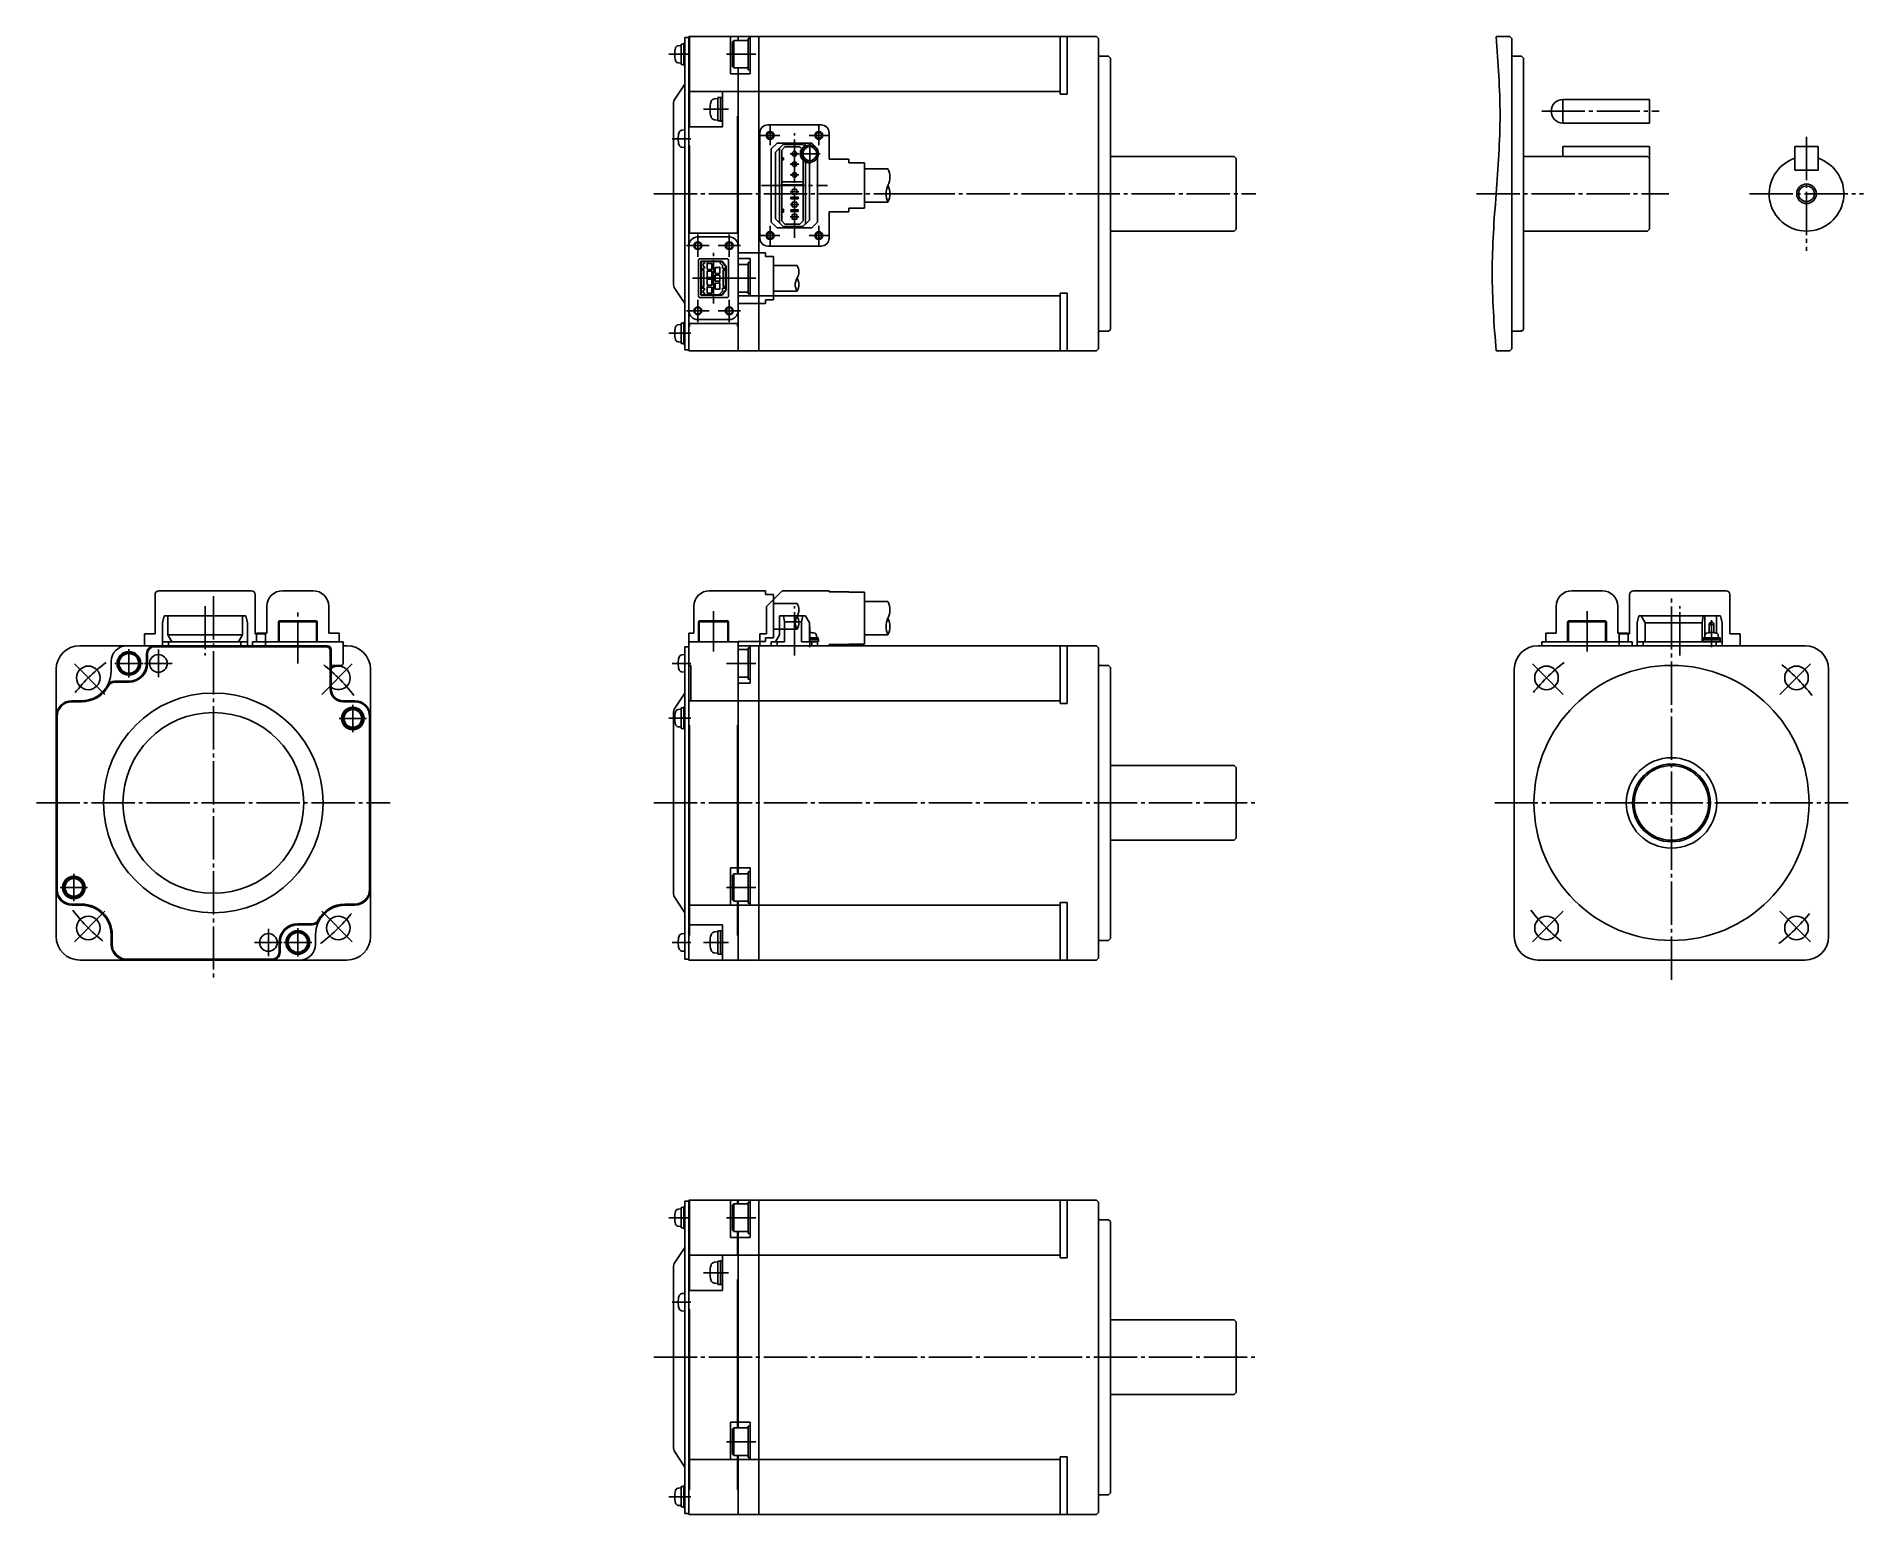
# Model space of a CAD drawing. Header units: millimetres. Extents: x -232 to 233, y -201 to 175.
import ezdxf

# ---------------------------------------------------------------- set-up
doc = ezdxf.new("R2010")
doc.units = ezdxf.units.MM
doc.linetypes.add('DASH_CENTER', pattern=[14, 11, -1, 1, -1])

msp = doc.modelspace()

# ---------------------------------------------------------------- linework, layer by layer
at = {"color": 7, "linetype": 'Continuous'}
for p, q in [((-67.9, 172.75), (-68.68, 172.68)), ((-67.9, 173.1), (-67.3, 173.1)), ((-67.9, 167.9), (-67.9, 173.1)), ((-67.3, 173.35), (-67, 173.35)), ((-67.3, 167.65), (-67.3, 173.35)), ((-67, 135), (-67, 174.75)), ((-67, 174.75), (-66, 174.75)), ((-66, 175), (-53.4, 175)), ((-66, 175), (-66, 95)), ((-65.8, 175), (-65.8, 161)), ((-55.4, 165.5), (-55.4, 175)), ((-54.55, 174), (-54.9, 173.65)), ((-54.9, 167.35), (-54.9, 173.65)), ((-54.55, 174), (-54.55, 167)), ((-54.55, 174), (-50.9, 174)), ((-48.3, 175), (-53.4, 175)), ((-53.4, 175), (-53.4, 174)), ((-50.9, 174.5), (-50.4, 174.5)), ((-50.9, 166.5), (-50.9, 174.5)), ((-50.4, 165.5), (-50.4, 175)), ((-48.3, 175), (-48.2, 174.9)), ((-48.2, 174.9), (-48.1, 175)), ((-48.2, 174.9), (-48.2, 95.1)), ((37.8, 175), (-48.1, 175)), ((28.5, 175), (28.5, 160.32)), ((30.3, 175), (30.3, 160.32)), ((38.3, 174.5), (37.8, 175)), ((38.3, 174.5), (38.3, 95.5)), ((142.97, 175), (139.47, 175)), ((143.47, 174.5), (142.97, 175)), ((143.47, 174.5), (143.47, 95.5)), ((-68.68, 168.32), (-67.9, 168.25)), ((-67.3, 167.9), (-67.9, 167.9)), ((-67, 167.65), (-67.3, 167.65)), ((38.6, 170), (40.8, 170)), ((40.8, 170), (41.3, 169.5)), ((41.3, 135), (41.3, 169.5)), ((143.77, 170), (145.97, 170)), ((145.97, 170), (146.47, 169.5)), ((146.47, 135), (146.47, 169.5)), ((-53.4, 165.5), (-55.4, 165.5)), ((-54.9, 167.35), (-54.55, 167)), ((-50.9, 167), (-54.55, 167)), ((-53.4, 167), (-53.4, 118.5)), ((-53.4, 165.5), (-50.4, 165.5)), ((-50.9, 166.5), (-50.4, 166.5)), ((-69.53, 159.09), (-67.17, 162.65)), ((-65.8, 161), (-53.4, 161)), ((-65.8, 161), (-65.8, 152)), ((-58.6, 159.25), (-59.45, 159.18)), ((-58.6, 159.45), (-57.9, 159.45)), ((-58.6, 159.45), (-58.6, 153.55)), ((-57.9, 159.5), (-57.9, 153.5)), ((-57.9, 159.5), (-57.4, 159.5)), ((-57.4, 152), (-57.4, 161)), ((-53.4, 161), (-48.2, 161)), ((28.5, 161), (-48.2, 161)), ((28.5, 160.32), (30.3, 160.32)), ((156.47, 159), (178.47, 159)), ((156.47, 159), (156.47, 153)), ((178.47, 159), (178.47, 153)), ((-69.9, 157.88), (-69.9, 135)), ((-59.45, 153.82), (-58.6, 153.75)), ((-57.9, 153.55), (-58.6, 153.55)), ((-57.4, 153.5), (-57.9, 153.5)), ((-53.6, 154.75), (-53.6, 135)), ((-53.6, 154.75), (-53.4, 154.75)), ((-67, 151.25), (-67.78, 151.18)), ((-66, 152), (-57.4, 152)), ((178.47, 153), (156.47, 153)), ((-67.78, 146.82), (-67, 146.75)), ((-66, 147.25), (-65.8, 147.25)), ((-65.8, 147.25), (-65.8, 125)), ((-43.5, 147.9), (-45, 146.4)), ((-45, 127.8), (-45, 146.4)), ((-43.9, 145.6), (-41.6, 147.9)), ((-43.9, 128.6), (-43.9, 145.6)), ((-43.5, 147.9), (-34.7, 147.9)), ((-42.9, 127.6), (-42.9, 146.6)), ((-41.55, 146.9), (-42.35, 146.1)), ((-42.35, 146.1), (-42.35, 128.1)), ((-42, 147.5), (-36.9, 147.5)), ((-41.55, 146.9), (-37.7, 146.9)), ((-37.7, 146.9), (-37.25, 146.45)), ((-36.57, 147.17), (-37.3, 147.9)), ((-36.4, 147.28), (-36.4, 147.9)), ((-33.2, 146.4), (-34.7, 147.9)), ((-33.2, 146.12), (-33.2, 146.4)), ((-33.2, 127.8), (-33.2, 144.28)), ((72.8, 144.5), (41.3, 144.5)), ((73.3, 144), (72.8, 144.5)), ((177.97, 144.5), (146.47, 144.5)), ((156.47, 147), (178.47, 147)), ((156.47, 144.5), (156.47, 147)), ((178.47, 144), (177.97, 144.5)), ((178.47, 147), (178.47, 144)), ((178.47, 126), (178.47, 147)), ((221.47, 147), (215.47, 147)), ((215.47, 147), (215.47, 141)), ((221.47, 141), (221.47, 147)), ((-42.35, 144.1), (-41.85, 144.1)), ((-41.85, 143.6), (-42.35, 143.6)), ((-41.85, 144.1), (-41.85, 143.6)), ((-36.9, 128.1), (-36.9, 143.51)), ((-36.3, 127.3), (-36.3, 143.07)), ((-35.3, 128.3), (-35.3, 142.8)), ((73.3, 126), (73.3, 144)), ((215.47, 141), (221.47, 141)), ((-69.9, 135), (-69.9, 112.12)), ((-67, 95.25), (-67, 135)), ((-53.6, 135), (-53.6, 125)), ((-42.35, 138), (-36.9, 138)), ((-36.9, 137.3), (-42.35, 137.3)), ((-38.5, 136.1), (-39.7, 136.1)), ((-39.7, 136.1), (-39.7, 134.9)), ((-39.7, 134.9), (-38.5, 134.9)), ((-38.5, 134.9), (-38.5, 136.1)), ((41.3, 100.5), (41.3, 135)), ((146.47, 100.5), (146.47, 135)), ((-42.35, 131.05), (-41.85, 131.05)), ((-41.85, 130.35), (-42.35, 130.35)), ((-41.85, 131.05), (-41.85, 130.35)), ((-38.2, 134.1), (-40, 134.1)), ((-40, 134.1), (-40, 133.7)), ((-40, 133.7), (-38.2, 133.7)), ((-40, 130.9), (-40, 130.5)), ((-38.2, 130.9), (-40, 130.9)), ((-40, 130.5), (-38.2, 130.5)), ((-39.7, 132.9), (-39.7, 131.7)), ((-38.5, 132.9), (-39.7, 132.9)), ((-39.7, 131.7), (-38.5, 131.7)), ((-38.5, 131.7), (-38.5, 132.9)), ((-38.2, 133.7), (-38.2, 134.1)), ((-38.2, 130.5), (-38.2, 130.9)), ((-43.5, 126.3), (-45, 127.8)), ((-41.6, 126.3), (-43.9, 128.6)), ((-43.5, 126.3), (-34.7, 126.3)), ((-42.35, 128.1), (-41.55, 127.3)), ((-42, 126.7), (-36.9, 126.7)), ((-41.55, 127.3), (-37.7, 127.3)), ((-38.5, 129.7), (-39.7, 129.7)), ((-39.7, 129.7), (-39.7, 128.5)), ((-39.7, 128.5), (-38.5, 128.5)), ((-38.5, 128.5), (-38.5, 129.7)), ((-37.7, 127.3), (-36.9, 128.1)), ((-37.3, 126.3), (-35.3, 128.3)), ((-33.2, 127.8), (-34.7, 126.3)), ((72.8, 125.5), (73.3, 126)), ((177.97, 125.5), (178.47, 126)), ((-66, 125), (-53.4, 125)), ((41.3, 125.5), (72.8, 125.5)), ((146.47, 125.5), (177.97, 125.5)), ((-63.53, 118.23), (-63.33, 118.43)), ((-63.53, 118.23), (-63.53, 108.78)), ((-56.08, 118.43), (-63.33, 118.43)), ((-62.95, 109.18), (-62.95, 117.83)), ((-62.95, 117.83), (-57.5, 117.83)), ((-62.85, 116), (-62.85, 117.75)), ((-62.85, 117.75), (-62, 117.75)), ((-62, 117.25), (-62.35, 117.25)), ((-62.35, 117.25), (-62.35, 116.5)), ((-62.35, 116.5), (-62, 116.5)), ((-62, 117.75), (-62, 117.25)), ((-62, 117.75), (-58, 117.75)), ((-62, 116.5), (-62, 116)), ((-61.28, 117.3), (-61.28, 115.7)), ((-61.1, 117.3), (-61.28, 117.3)), ((-61.1, 117.27), (-61.1, 117.3)), ((-60.1, 117.27), (-61.1, 117.27)), ((-60.1, 115.73), (-60.1, 117.27)), ((-58.3, 116.27), (-59.3, 116.27)), ((-59.3, 116.27), (-59.3, 114.73)), ((-58.3, 116.3), (-58.3, 116.27)), ((-58.12, 116.3), (-58.3, 116.3)), ((-58.12, 114.7), (-58.12, 116.3)), ((-58, 117.38), (-58, 117.75)), ((-57.57, 117.75), (-58, 117.75)), ((-57.4, 116.75), (-58, 117.38)), ((-56.55, 116.42), (-57.57, 117.75)), ((-56.45, 116.45), (-57.5, 117.83)), ((-57.4, 116), (-57.4, 116.75)), ((-56.55, 116), (-56.55, 116.42)), ((-56.45, 110.55), (-56.45, 116.45)), ((-56.08, 118.43), (-55.88, 118.23)), ((-55.88, 108.78), (-55.88, 118.23)), ((-53.4, 118.5), (-50.4, 118.5)), ((-53.4, 113.5), (-53.4, 118.5)), ((-53.4, 117), (-50.9, 117)), ((-50.9, 109.5), (-50.9, 117.5)), ((-50.9, 117.5), (-50.4, 117.5)), ((-50.4, 118.5), (-50.4, 109)), ((-62.75, 114.35), (-62.95, 114.35)), ((-62.95, 112.65), (-62.75, 112.65)), ((-62, 116), (-62.85, 116)), ((-62.75, 115.6), (-62.75, 111.4)), ((-62.75, 115.6), (-62.18, 115.6)), ((-62.4, 116), (-62.4, 115.6)), ((-62.18, 115.6), (-62.18, 111.4)), ((-61.28, 115.7), (-61.1, 115.7)), ((-61.1, 115.3), (-61.28, 115.3)), ((-61.28, 115.3), (-61.28, 113.7)), ((-61.28, 113.7), (-61.1, 113.7)), ((-61.1, 113.3), (-61.28, 113.3)), ((-61.28, 113.3), (-61.28, 111.7)), ((-61.28, 111.7), (-61.1, 111.7)), ((-61.1, 115.73), (-60.1, 115.73)), ((-61.1, 115.7), (-61.1, 115.73)), ((-61.1, 115.27), (-61.1, 115.3)), ((-60.1, 115.27), (-61.1, 115.27)), ((-61.1, 113.7), (-61.1, 113.73)), ((-61.1, 113.73), (-60.1, 113.73)), ((-61.1, 113.27), (-61.1, 113.3)), ((-60.1, 113.27), (-61.1, 113.27)), ((-61.1, 111.7), (-61.1, 111.73)), ((-61.1, 111.73), (-60.1, 111.73)), ((-60.1, 113.73), (-60.1, 115.27)), ((-60.1, 111.73), (-60.1, 113.27)), ((-59.3, 114.73), (-58.3, 114.73)), ((-59.3, 114.27), (-59.3, 112.73)), ((-58.3, 114.27), (-59.3, 114.27)), ((-59.3, 112.73), (-58.3, 112.73)), ((-59.3, 112.27), (-59.3, 110.73)), ((-58.3, 112.27), (-59.3, 112.27)), ((-58.3, 114.73), (-58.3, 114.7)), ((-58.3, 114.7), (-58.12, 114.7)), ((-58.12, 114.3), (-58.3, 114.3)), ((-58.3, 114.3), (-58.3, 114.27)), ((-58.3, 112.73), (-58.3, 112.7)), ((-58.3, 112.7), (-58.12, 112.7)), ((-58.12, 112.3), (-58.3, 112.3)), ((-58.3, 112.3), (-58.3, 112.27)), ((-58.12, 112.7), (-58.12, 114.3)), ((-58.12, 110.7), (-58.12, 112.3)), ((-56.55, 116), (-57.4, 116)), ((-57.23, 111.4), (-57.23, 115.6)), ((-57.23, 115.6), (-56.65, 115.6)), ((-57, 115.6), (-57, 116)), ((-56.65, 111.4), (-56.65, 115.6)), ((-56.65, 114.35), (-56.45, 114.35)), ((-56.45, 112.65), (-56.65, 112.65)), ((-53.4, 109), (-53.4, 113.5)), ((-67.17, 107.29), (-69.53, 110.91)), ((-63.53, 108.78), (-63.33, 108.58)), ((-63.33, 108.58), (-56.08, 108.58)), ((-57.5, 109.18), (-62.95, 109.18)), ((-62.85, 109.25), (-62.85, 111)), ((-62.85, 111), (-62, 111)), ((-62, 109.25), (-62.85, 109.25)), ((-62.18, 111.4), (-62.75, 111.4)), ((-62.4, 111.4), (-62.4, 111)), ((-62, 110.5), (-62.35, 110.5)), ((-62.35, 110.5), (-62.35, 109.75)), ((-62.35, 109.75), (-62, 109.75)), ((-62, 111), (-62, 110.5)), ((-62, 109.75), (-62, 109.25)), ((-62, 109.25), (-58, 109.25)), ((-61.28, 111.3), (-61.28, 109.7)), ((-61.1, 111.3), (-61.28, 111.3)), ((-61.28, 109.7), (-61.1, 109.7)), ((-61.1, 111.27), (-61.1, 111.3)), ((-60.1, 111.27), (-61.1, 111.27)), ((-61.1, 109.73), (-60.1, 109.73)), ((-61.1, 109.7), (-61.1, 109.73)), ((-60.1, 109.73), (-60.1, 111.27)), ((-59.3, 110.73), (-58.3, 110.73)), ((-58.3, 110.73), (-58.3, 110.7)), ((-58.3, 110.7), (-58.12, 110.7)), ((-58, 109.62), (-57.4, 110.25)), ((-58, 109.25), (-58, 109.62)), ((-58, 109.25), (-57.57, 109.25)), ((-57.57, 109.25), (-56.55, 110.58)), ((-57.5, 109.18), (-56.45, 110.55)), ((-57.4, 110.25), (-57.4, 111)), ((-57.4, 111), (-56.55, 111)), ((-56.65, 111.4), (-57.23, 111.4)), ((-57, 111), (-57, 111.4)), ((-56.55, 110.58), (-56.55, 111)), ((-55.88, 108.78), (-56.08, 108.58)), ((-50.9, 110), (-53.4, 110)), ((-53.4, 109), (-48.2, 109)), ((-53.4, 109), (-53.4, 95)), ((-50.9, 109.5), (-50.4, 109.5)), ((28.5, 109), (-48.2, 109)), ((30.3, 109.68), (28.5, 109.68)), ((28.5, 109.68), (28.5, 95)), ((30.3, 95), (30.3, 109.68)), ((-67.3, 102.35), (-67, 102.35)), ((-67.3, 96.65), (-67.3, 102.35)), ((-67.9, 101.75), (-68.68, 101.68)), ((-67.9, 102.1), (-67.3, 102.1)), ((-67.9, 96.9), (-67.9, 102.1)), ((-66, 102), (-53.4, 102)), ((-66, 101.25), (-65.8, 101.25)), ((-65.8, 101.25), (-65.8, 102)), ((-53.6, 102), (-53.6, 101.25)), ((-53.6, 101.25), (-53.4, 101.25)), ((40.8, 100), (38.6, 100)), ((41.3, 100.5), (40.8, 100)), ((145.97, 100), (143.77, 100)), ((146.47, 100.5), (145.97, 100)), ((-68.68, 97.32), (-67.9, 97.25)), ((-67.3, 96.9), (-67.9, 96.9)), ((-67, 96.65), (-67.3, 96.65)), ((-66, 95.25), (-67, 95.25)), ((-66, 95), (-53.4, 95)), ((-48.3, 95), (-53.4, 95)), ((-48.2, 95.1), (-48.3, 95)), ((-48.1, 95), (-48.2, 95.1)), ((-48.1, 95), (37.8, 95)), ((37.8, 95), (38.3, 95.5)), ((139.47, 95), (142.97, 95)), ((142.97, 95), (143.47, 95.5)), ((-199.9, 25.8), (-199.5, 27.6)), ((-199.9, 25.8), (-199.9, 20)), ((-178.7, 27.6), (-199.5, 27.6)), ((-198.6, 27.6), (-198.6, 22.8)), ((-179.6, 27.6), (-179.6, 22.8)), ((-178.7, 27.6), (-178.3, 25.8)), ((-178.3, 25.8), (-178.3, 20)), ((-170.22, 26.3), (-170.42, 26.1)), ((-170.42, 21), (-170.42, 26.1)), ((-170.42, 26.1), (-160.57, 26.1)), ((-170.22, 21), (-170.22, 26.3)), ((-170.22, 26.3), (-160.77, 26.3)), ((-160.77, 21), (-160.77, 26.3)), ((-160.57, 26.1), (-160.77, 26.3)), ((-160.57, 26.1), (-160.57, 21)), ((-63.53, 26.1), (-63.33, 26.3)), ((-63.53, 21), (-63.53, 26.1)), ((-63.53, 26.1), (-55.88, 26.1)), ((-63.33, 26.3), (-56.08, 26.3)), ((-63.33, 21), (-63.33, 26.3)), ((-56.08, 26.3), (-55.88, 26.1)), ((-56.08, 26.3), (-56.08, 21)), ((-55.88, 26.1), (-55.88, 21)), ((-42.9, 22.8), (-42.9, 27.6)), ((-42.9, 27.6), (-36.3, 27.6)), ((-41.9, 27.6), (-41.6, 26.1)), ((-41.6, 26.1), (-41.6, 21)), ((-41.6, 26.1), (-37.3, 26.1)), ((-37.3, 26.1), (-37, 27.6)), ((-37.3, 26.1), (-37.3, 21)), ((-36.3, 27.6), (-35.3, 25.8)), ((-35.3, 25.8), (-35.3, 21)), ((157.88, 26.3), (157.68, 26.1)), ((157.68, 21), (157.68, 26.1)), ((157.68, 26.1), (167.53, 26.1)), ((157.88, 26.3), (167.33, 26.3)), ((157.88, 21), (157.88, 26.3)), ((167.53, 26.1), (167.33, 26.3)), ((167.33, 26.3), (167.33, 21)), ((167.53, 26.1), (167.53, 21)), ((175.41, 25.8), (175.81, 27.6)), ((175.41, 25.8), (175.41, 20)), ((175.81, 27.6), (196.61, 27.6)), ((176.41, 27.6), (177.41, 25.8)), ((177.41, 25.8), (177.41, 21)), ((177.41, 25.8), (191.91, 25.8)), ((192.17, 27.6), (191.91, 25.8)), ((191.91, 25.8), (191.91, 21)), ((192.61, 27.6), (192.61, 22.68)), ((193.71, 25.4), (193.71, 23.31)), ((194.91, 25.4), (193.71, 25.4)), ((194.91, 25.4), (194.91, 23.31)), ((195.56, 27.6), (195.56, 23.17)), ((196.61, 27.6), (197.01, 25.8)), ((197.01, 25.8), (197.01, 20)), ((-209, 20), (-221, 20)), ((-177, 20), (-209, 20)), ((-202, 19.75), (-187, 19.75)), ((-178.3, 21), (-199.9, 21)), ((-179.6, 22.8), (-198.6, 22.8)), ((-198.6, 22.8), (-197.6, 21)), ((-198.4, 21), (-198.4, 20)), ((-187, 19.75), (-158.25, 19.75)), ((-180.6, 21), (-179.6, 22.8)), ((-180, 20), (-180, 21)), ((-154, 21), (-177, 21)), ((-177, 20), (-177, 21)), ((-177, 20), (-158, 20)), ((-157.25, 18.75), (-157.25, 9)), ((-157, 14.5), (-157, 19)), ((-154, 21), (-154, 15.5)), ((-153, 20), (-154, 20)), ((-67, 19.75), (-66, 19.75)), ((-67, -20), (-67, 19.75)), ((-66, 21), (-53.4, 21)), ((-66, 21), (-66, -60)), ((-53.4, 21), (-53.4, -36.5)), ((-48.3, 20), (-53.4, 20)), ((-53.4, 19), (-50.9, 19)), ((-50.9, 11.5), (-50.9, 19.5)), ((-50.9, 19.5), (-50.4, 19.5)), ((-50.4, 10.5), (-50.4, 20)), ((-48.3, 20), (-48.2, 19.9)), ((-48.2, 19.9), (-48.1, 20)), ((-48.2, 19.9), (-48.2, -59.9)), ((37.8, 20), (-48.1, 20)), ((-45, 20), (-45, 21)), ((-45, 21), (-41.6, 21)), ((-43.9, 21), (-42.9, 22.8)), ((-43.5, 21), (-43.5, 20)), ((-37.3, 21), (-33.2, 21)), ((-35.3, 22.05), (-33.05, 22.05)), ((-35.3, 21.6), (-33, 21.6)), ((-35.3, 21.1), (-33, 21.1)), ((-34.7, 21), (-34.7, 20)), ((-33.65, 21.1), (-33.65, 21)), ((-33.45, 22.05), (-33.5, 22.64)), ((-33.2, 21), (-33.2, 20)), ((-33.05, 21.6), (-33.05, 22.05)), ((-33, 21.6), (-33, 21.1)), ((28.5, 20), (28.5, 5.32)), ((30.3, 20), (30.3, 5.32)), ((38.3, 19.5), (37.8, 20)), ((38.3, 19.5), (38.3, -59.5)), ((150.11, 20), (218.11, 20)), ((151.11, 20), (151.11, 21)), ((151.11, 21), (174.11, 21)), ((174.11, 21), (174.11, 20)), ((197.01, 21), (175.41, 21)), ((176.91, 21), (176.91, 20)), ((192.11, 21.1), (192.11, 21.6)), ((192.11, 21.6), (194.31, 21.6)), ((192.11, 21.1), (194.31, 21.1)), ((192.16, 22.05), (192.16, 21.6)), ((192.16, 22.05), (194.31, 22.05)), ((192.61, 22.64), (192.56, 22.05)), ((192.76, 21), (192.76, 21.1)), ((194.31, 22.05), (196.46, 22.05)), ((194.31, 21.6), (196.51, 21.6)), ((194.31, 21.1), (196.51, 21.1)), ((195.51, 21), (195.51, 20)), ((195.86, 21.1), (195.86, 21)), ((196.06, 22.05), (196, 22.64)), ((196.46, 21.6), (196.46, 22.05)), ((196.51, 21.6), (196.51, 21.1)), ((-227, 14), (-227, 2)), ((-213, 16), (-213, 13.5)), ((-204, 18), (-204, 14.25)), ((-203.75, 18), (-203.75, 15.5)), ((-157, 9), (-157, 14.5)), ((-156.5, 15), (-154.5, 15)), ((-147, 2), (-147, 14)), ((-67, 17.75), (-67.78, 17.68)), ((-66, 15), (-65.5, 15)), ((-65.5, 15), (-65.5, 6)), ((38.6, 15), (40.8, 15)), ((40.8, 15), (41.3, 14.5)), ((41.3, -20), (41.3, 14.5)), ((144.19, 15), (144.11, 15)), ((144.11, 14), (144.11, -54)), ((224.11, -54), (224.11, 14)), ((-212.13, 11), (-208.5, 11)), ((-212.13, 10.75), (-208.5, 10.75)), ((-67.78, 13.32), (-67, 13.25)), ((-50.9, 12), (-53.4, 12)), ((-53.4, 10.5), (-50.4, 10.5)), ((-50.9, 11.5), (-50.4, 11.5)), ((-223, 6), (-220.5, 6)), ((-223, 5.75), (-220.5, 5.75)), ((-151, 6), (-154, 6)), ((-154, 5.75), (-151, 5.75)), ((-69.53, 4.09), (-67.17, 7.65)), ((-66, 6), (-53.4, 6)), ((-53.4, 6), (-48.2, 6)), ((28.5, 6), (-48.2, 6)), ((28.5, 5.32), (30.3, 5.32)), ((-227, 2), (-227, -42)), ((-227, 1.32), (-227, -54)), ((-226.75, 2), (-226.75, -20)), ((-147.25, 2), (-147.25, -20)), ((-147, -42), (-147, 2)), ((-69.9, 2.88), (-69.9, -20)), ((-67.9, 3.83), (-68.68, 3.77)), ((-67.9, -1.02), (-67.9, 4.18)), ((-67.9, 4.18), (-67.3, 4.18)), ((-67.3, -1.27), (-67.3, 4.43)), ((-67.3, 4.43), (-67, 4.43)), ((-68.68, -0.6), (-67.9, -0.67)), ((-67.3, -1.02), (-67.9, -1.02)), ((-67, -1.27), (-67.3, -1.27)), ((-66, -0.25), (-65.8, -0.25)), ((-65.8, -0.25), (-65.8, -46)), ((-53.6, -38), (-53.6, -0.25)), ((-53.6, -0.25), (-53.4, -0.25)), ((72.8, -10.5), (41.3, -10.5)), ((73.3, -11), (72.8, -10.5)), ((73.3, -29), (73.3, -11)), ((-226.75, -42), (-226.75, -20)), ((-147.25, -42), (-147.25, -20)), ((-69.9, -20), (-69.9, -42.88)), ((-67, -59.75), (-67, -20)), ((41.3, -54.5), (41.3, -20)), ((41.3, -29.5), (72.8, -29.5)), ((72.8, -29.5), (73.3, -29)), ((-55.4, -36.5), (-53.4, -36.5)), ((-55.4, -46), (-55.4, -36.5)), ((-53.4, -38), (-53.4, -36.5)), ((-53.4, -36.5), (-50.4, -36.5)), ((-50.4, -36.5), (-50.4, -46)), ((-54.55, -38), (-54.9, -38.35)), ((-54.9, -44.65), (-54.9, -38.35)), ((-54.55, -38), (-54.55, -45)), ((-54.55, -38), (-50.9, -38)), ((-50.9, -37.5), (-50.4, -37.5)), ((-50.9, -45.5), (-50.9, -37.5)), ((-223, -45.75), (-220.5, -45.75)), ((-223, -46), (-220.5, -46)), ((-151, -45.75), (-153.5, -45.75)), ((-151, -46), (-153.5, -46)), ((-147, -42), (-147, -54)), ((-67.17, -47.71), (-69.53, -44.09)), ((-65.8, -46), (-53.4, -46)), ((-65.8, -53.75), (-65.8, -46)), ((-54.9, -44.65), (-54.55, -45)), ((-50.9, -45), (-54.55, -45)), ((-53.6, -45), (-53.6, -53.75)), ((-53.4, -46), (-53.4, -45)), ((-53.4, -46), (-53.4, -60)), ((-53.4, -46), (-48.2, -46)), ((-50.9, -45.5), (-50.4, -45.5)), ((28.5, -46), (-48.2, -46)), ((30.3, -45.32), (28.5, -45.32)), ((28.5, -45.32), (28.5, -60)), ((30.3, -60), (30.3, -45.32)), ((-161.87, -50.75), (-165.5, -50.75)), ((-161.87, -51), (-165.5, -51)), ((-65.8, -51), (-57.4, -51)), ((-57.4, -51), (-57.4, -60)), ((-213, -56), (-213, -53.5)), ((-212.75, -56), (-212.75, -53.5)), ((-170.25, -58), (-170.25, -55.5)), ((-170, -58), (-170, -54.25)), ((-161, -56), (-161, -53.5)), ((-67, -53.25), (-67.78, -53.32)), ((-66, -53.75), (-65.8, -53.75)), ((-58.6, -52.75), (-59.45, -52.82)), ((-58.6, -52.55), (-58.6, -58.45)), ((-58.6, -52.55), (-57.9, -52.55)), ((-57.9, -52.5), (-57.4, -52.5)), ((-57.9, -52.5), (-57.9, -58.5)), ((-53.6, -53.75), (-53.4, -53.75)), ((40.8, -55), (38.6, -55)), ((41.3, -54.5), (40.8, -55)), ((-221, -60), (-153, -60)), ((-209, -59.75), (-187, -59.75)), ((-209, -60), (-165, -60)), ((-172, -59.75), (-187, -59.75)), ((-67.78, -57.68), (-67, -57.75)), ((-66, -59.75), (-67, -59.75)), ((-66, -60), (-53.4, -60)), ((-59.45, -58.18), (-58.6, -58.25)), ((-57.9, -58.45), (-58.6, -58.45)), ((-57.4, -58.5), (-57.9, -58.5)), ((-48.3, -60), (-53.4, -60)), ((-48.2, -59.9), (-48.3, -60)), ((-48.1, -60), (-48.2, -59.9)), ((-48.1, -60), (37.8, -60)), ((37.8, -60), (38.3, -59.5)), ((150.11, -60), (218.11, -60)), ((-67.9, -123.29), (-68.68, -123.36)), ((-67.9, -122.94), (-67.3, -122.94)), ((-67.9, -128.14), (-67.9, -122.94)), ((-67.3, -122.69), (-67, -122.69)), ((-67.3, -128.39), (-67.3, -122.69)), ((-67, -161.04), (-67, -121.29)), ((-67, -121.29), (-66, -121.29)), ((-66, -121.04), (-53.4, -121.04)), ((-66, -121.04), (-66, -201.04)), ((-65.8, -121.04), (-65.8, -135.04)), ((-55.4, -130.54), (-55.4, -121.04)), ((-54.55, -122.04), (-54.9, -122.39)), ((-54.9, -128.69), (-54.9, -122.39)), ((-54.55, -122.04), (-54.55, -129.04)), ((-54.55, -122.04), (-50.9, -122.04)), ((-53.6, -122.04), (-53.6, -121.04)), ((-48.3, -121.04), (-53.4, -121.04)), ((-53.4, -121.04), (-53.4, -122.04)), ((-50.9, -121.54), (-50.4, -121.54)), ((-50.9, -129.54), (-50.9, -121.54)), ((-50.4, -130.54), (-50.4, -121.04)), ((-48.3, -121.04), (-48.2, -121.14)), ((-48.2, -121.14), (-48.1, -121.04)), ((-48.2, -121.14), (-48.2, -200.94)), ((37.8, -121.04), (-48.1, -121.04)), ((28.5, -121.04), (28.5, -135.72)), ((30.3, -121.04), (30.3, -135.72)), ((38.3, -121.54), (37.8, -121.04)), ((38.3, -121.54), (38.3, -200.54)), ((-68.68, -127.72), (-67.9, -127.79)), ((-67.3, -128.14), (-67.9, -128.14)), ((-67, -128.39), (-67.3, -128.39)), ((-54.9, -128.69), (-54.55, -129.04)), ((-50.9, -129.04), (-54.55, -129.04)), ((-53.6, -129.04), (-53.6, -135.04)), ((-53.4, -129.04), (-53.4, -177.54)), ((-50.9, -129.54), (-50.4, -129.54)), ((38.6, -126.04), (40.8, -126.04)), ((40.8, -126.04), (41.3, -126.54)), ((41.3, -161.04), (41.3, -126.54)), ((-69.53, -136.94), (-67.17, -133.39)), ((-53.4, -130.54), (-55.4, -130.54)), ((-53.4, -130.54), (-50.4, -130.54)), ((-69.9, -138.16), (-69.9, -161.04)), ((-65.8, -135.04), (-53.4, -135.04)), ((-65.8, -135.04), (-65.8, -144.04)), ((-58.6, -136.79), (-59.45, -136.86)), ((-58.6, -136.59), (-58.6, -142.49)), ((-58.6, -136.59), (-57.9, -136.59)), ((-57.9, -136.54), (-57.4, -136.54)), ((-57.9, -136.54), (-57.9, -142.54)), ((-57.4, -144.04), (-57.4, -135.04)), ((-53.4, -135.04), (-48.2, -135.04)), ((28.5, -135.04), (-48.2, -135.04)), ((28.5, -135.72), (30.3, -135.72)), ((-66, -144.04), (-57.4, -144.04)), ((-59.45, -142.21), (-58.6, -142.29)), ((-57.9, -142.49), (-58.6, -142.49)), ((-57.4, -142.54), (-57.9, -142.54)), ((-53.6, -141.29), (-53.6, -161.04)), ((-53.6, -141.29), (-53.4, -141.29)), ((-67, -144.79), (-67.78, -144.86)), ((-66, -148.79), (-65.8, -148.79)), ((-65.8, -148.79), (-65.8, -194.79)), ((-67.78, -149.22), (-67, -149.29)), ((72.8, -151.54), (41.3, -151.54)), ((73.3, -152.04), (72.8, -151.54)), ((73.3, -170.04), (73.3, -152.04)), ((-69.9, -161.04), (-69.9, -183.91)), ((-67, -200.79), (-67, -161.04)), ((-53.6, -161.04), (-53.6, -179.04)), ((41.3, -195.54), (41.3, -161.04)), ((41.3, -170.54), (72.8, -170.54)), ((72.8, -170.54), (73.3, -170.04)), ((-53.6, -177.54), (-55.4, -177.54)), ((-55.4, -187.04), (-55.4, -177.54)), ((-54.55, -179.04), (-54.9, -179.39)), ((-54.9, -185.69), (-54.9, -179.39)), ((-54.55, -179.04), (-50.9, -179.04)), ((-54.55, -179.04), (-54.55, -186.04)), ((-53.4, -177.54), (-50.4, -177.54)), ((-53.4, -179.04), (-53.4, -177.54)), ((-50.9, -186.54), (-50.9, -178.54)), ((-50.9, -178.54), (-50.4, -178.54)), ((-50.4, -177.54), (-50.4, -187.04)), ((-67.17, -188.75), (-69.53, -185.13)), ((-54.9, -185.69), (-54.55, -186.04)), ((-53.4, -187.04), (-65.8, -187.04)), ((-50.9, -186.04), (-54.55, -186.04)), ((-53.6, -186.04), (-53.6, -194.79)), ((-53.4, -186.04), (-53.4, -201.04)), ((-53.4, -187.04), (-48.2, -187.04)), ((-50.9, -186.54), (-50.4, -186.54)), ((28.5, -187.04), (-48.2, -187.04)), ((30.3, -186.36), (28.5, -186.36)), ((28.5, -186.36), (28.5, -201.04)), ((30.3, -201.04), (30.3, -186.36)), ((-67.9, -194.29), (-68.68, -194.36)), ((-67.9, -193.94), (-67.3, -193.94)), ((-67.9, -199.14), (-67.9, -193.94)), ((-67.3, -193.69), (-67, -193.69)), ((-67.3, -199.39), (-67.3, -193.69)), ((-66, -194.79), (-65.8, -194.79)), ((-53.6, -194.79), (-53.4, -194.79)), ((-68.68, -198.72), (-67.9, -198.79)), ((-67.3, -199.14), (-67.9, -199.14)), ((-67, -199.39), (-67.3, -199.39)), ((40.8, -196.04), (38.6, -196.04)), ((41.3, -195.54), (40.8, -196.04)), ((-66, -200.79), (-67, -200.79)), ((-66, -201.04), (-53.4, -201.04)), ((-48.3, -201.04), (-53.4, -201.04)), ((-48.2, -200.94), (-48.3, -201.04)), ((-48.1, -201.04), (-48.2, -200.94)), ((-48.1, -201.04), (37.8, -201.04)), ((37.8, -201.04), (38.3, -200.54))]:
    msp.add_line(p, q, dxfattribs=at)
at = {"color": 1, "linetype": 'DASH_CENTER'}
for p, q in [((-71.1, 170.5), (-65.8, 170.5)), ((-56.4, 170.5), (-48.9, 170.5)), ((-55.9, 156.5), (-62.28, 156.5)), ((151.07, 156), (180.97, 156)), ((-70.2, 149), (-65.5, 149)), ((-47.8, 149.85), (-42.8, 149.85)), ((-45.3, 152.35), (-45.3, 147.35)), ((-39.1, 123.8), (-39.1, 150.4)), ((-35.4, 149.85), (-30.4, 149.85)), ((-32.9, 152.35), (-32.9, 147.35)), ((218.47, 149.5), (218.47, 120.5)), ((-40.2, 145.2), (-38, 145.2)), ((-32.55, 145.2), (-37.85, 145.2)), ((-35.2, 147.85), (-35.2, 142.55)), ((-40.2, 142.5), (-38, 142.5)), ((-40.2, 139.8), (-38, 139.8)), ((-74.9, 135), (-9.3, 135)), ((-47.5, 137.1), (-30.7, 137.1)), ((-40.2, 135.5), (-38, 135.5)), ((-9.3, 135), (78.3, 135)), ((134.47, 135), (183.47, 135)), ((203.97, 135), (232.97, 135)), ((-40.2, 132.3), (-38, 132.3)), ((-45.3, 126.85), (-45.3, 121.85)), ((-40.2, 129.1), (-38, 129.1)), ((-32.9, 126.85), (-32.9, 121.85)), ((-60.85, 121.8), (-66.55, 121.8)), ((-63.7, 118.95), (-63.7, 124.65)), ((-52.85, 121.8), (-58.55, 121.8)), ((-55.7, 118.95), (-55.7, 124.65)), ((-42.8, 124.35), (-47.8, 124.35)), ((-30.4, 124.35), (-35.4, 124.35)), ((-59.7, 107.08), (-59.7, 119.93)), ((-65.03, 113.5), (-54.38, 113.5)), ((-56.4, 113.5), (-48.9, 113.5)), ((-63.7, 102.35), (-63.7, 108.05)), ((-55.7, 102.35), (-55.7, 108.05)), ((-66.55, 105.2), (-60.85, 105.2)), ((-58.55, 105.2), (-52.85, 105.2)), ((-65.5, 99.5), (-71.1, 99.5)), ((-187, 32.6), (-187, -65)), ((184.11, -65), (184.11, 32.6)), ((-189.1, 30.1), (-189.1, 17.5)), ((-165.5, 15.45), (-165.5, 28.8)), ((-59.7, 18.5), (-59.7, 28.8)), ((-39.1, 17.5), (-39.1, 30.1)), ((162.61, 18.5), (162.61, 28.8)), ((186.21, 17.5), (186.21, 30.1)), ((-35.2, 19.6), (-35.2, 24.85)), ((194.31, 19.6), (194.31, 26.5)), ((-208.5, 19.1), (-208.5, 11.9)), ((-201, 12), (-201, 19)), ((-214.58, 7.58), (-223.06, 16.06)), ((-204.9, 15.5), (-212.1, 15.5)), ((-204.5, 15.5), (-197.5, 15.5)), ((-159.42, 7.58), (-150.94, 16.06)), ((-70.2, 15.5), (-65.5, 15.5)), ((-56.4, 15.5), (-48.9, 15.5)), ((156.53, 7.58), (148.04, 16.06)), ((211.68, 7.58), (220.17, 16.06)), ((-151.5, -2), (-151.5, 5)), ((-155, 1.5), (-148, 1.5)), ((-71.1, 1.58), (-65.5, 1.58)), ((-232, -20), (-142, -20)), ((-74.9, -20), (78.3, -20)), ((139.11, -20), (229.11, -20)), ((-226, -41.5), (-219, -41.5)), ((-222.5, -45), (-222.5, -38)), ((-56.4, -41.5), (-48.9, -41.5)), ((-214.58, -47.58), (-223.06, -56.06)), ((-159.42, -47.58), (-150.94, -56.06)), ((156.53, -47.58), (148.04, -56.06)), ((211.68, -47.58), (220.17, -56.06)), ((-176.5, -55.5), (-169.5, -55.5)), ((-173, -59), (-173, -52)), ((-161.9, -55.5), (-169.1, -55.5)), ((-165.5, -51.9), (-165.5, -59.1)), ((-70.2, -55.5), (-65.5, -55.5)), ((-55.9, -55.5), (-62.28, -55.5)), ((-71.1, -125.54), (-65.8, -125.54)), ((-56.4, -125.54), (-48.9, -125.54)), ((-55.9, -139.54), (-62.28, -139.54)), ((-70.2, -147.04), (-65.5, -147.04)), ((-74.9, -161.04), (78.3, -161.04)), ((-56.4, -182.54), (-48.9, -182.54)), ((-65.5, -196.54), (-71.1, -196.54))]:
    msp.add_line(p, q, dxfattribs=at)
at = {"color": 4, "linetype": 'Continuous'}
for p, q in [((-47.9, 150.5), (-47.9, 123.7)), ((-32.3, 152.5), (-45.9, 152.5)), ((-30.3, 143.8), (-30.3, 150.5)), ((-30.3, 143.8), (-25.3, 143.8)), ((-25.3, 143.8), (-25.3, 142.85)), ((-25.3, 142.85), (-21.3, 142.85)), ((-21.3, 142.85), (-21.3, 131.35)), ((-21.3, 141.35), (-15.3, 141.35)), ((-25.3, 130.4), (-30.3, 130.4)), ((-30.3, 123.7), (-30.3, 130.4)), ((-25.3, 131.35), (-25.3, 130.4)), ((-21.3, 131.35), (-25.3, 131.35)), ((-21.3, 132.85), (-15.3, 132.85)), ((-65.95, 121.8), (-65.95, 105.2)), ((-55.65, 124), (-63.75, 124)), ((-53.45, 119.95), (-53.45, 121.8)), ((-45.9, 121.7), (-32.3, 121.7)), ((-46.45, 119.95), (-53.45, 119.95)), ((-46.45, 119), (-46.45, 119.95)), ((-44.45, 119), (-46.45, 119)), ((-44.45, 108), (-44.45, 119)), ((-44.45, 116.75), (-38.45, 116.75)), ((-53.45, 107.05), (-46.45, 107.05)), ((-53.45, 105.2), (-53.45, 107.05)), ((-46.45, 108), (-44.45, 108)), ((-46.45, 107.05), (-46.45, 108)), ((-44.45, 110.25), (-38.45, 110.25)), ((-63.75, 103), (-55.65, 103)), ((-201.85, 23), (-201.85, 33)), ((-200.85, 34), (-177.35, 34)), ((-176.35, 33), (-176.35, 23)), ((-169.35, 34), (-161.65, 34)), ((-53.45, 34), (-60.7, 34)), ((-53.45, 34), (-53.45, 33.95)), ((-53.45, 33.95), (-46.45, 33.95)), ((-46.45, 33.95), (-46.45, 33)), ((-46.45, 33), (-44.45, 33)), ((-46.2, 30), (-42.2, 34)), ((-44.45, 33), (-44.45, 22)), ((-42.2, 34), (-30.3, 34)), ((-30.3, 34), (-30.3, 33.7)), ((-30.3, 33.7), (-25.3, 33.7)), ((-25.3, 33.7), (-25.3, 33.64)), ((-25.3, 33.64), (-21.3, 33.64)), ((-21.3, 33.64), (-21.3, 20.36)), ((158.76, 34), (166.46, 34)), ((173.46, 23), (173.46, 33)), ((174.46, 34), (197.96, 34)), ((198.96, 33), (198.96, 23)), ((-173.35, 23.2), (-173.35, 30)), ((-157.65, 30), (-157.65, 23.2)), ((-64.7, 30), (-64.7, 23.2)), ((-46.2, 23), (-46.2, 30)), ((-44.45, 30.75), (-38.45, 30.75)), ((-21.3, 31.25), (-15.3, 31.25)), ((154.76, 23.2), (154.76, 30)), ((170.46, 30), (170.46, 23.2)), ((-44.45, 24.25), (-38.45, 24.25)), ((-204.5, 23), (-201.85, 23)), ((-204.5, 20), (-204.5, 23)), ((-173.7, 20), (-204.5, 20)), ((-176.35, 23), (-173.7, 23)), ((-176, 21), (-176, 23.2)), ((-176, 23.2), (-173.35, 23.2)), ((-155, 21), (-176, 21)), ((-173.7, 23), (-173.7, 20)), ((-157.65, 23.2), (-155, 23.2)), ((-155, 23.2), (-155, 21)), ((-64.7, 23.2), (-65.95, 23.2)), ((-65.95, 23.2), (-65.95, 21)), ((-65.95, 21), (-53.45, 21)), ((-46.45, 21.05), (-53.45, 21.05)), ((-53.45, 21.05), (-53.45, 21)), ((-47.9, 20), (-47.9, 23)), ((-47.9, 23), (-46.2, 23)), ((-47.9, 20), (-30.3, 20)), ((-46.45, 22), (-44.45, 22)), ((-46.45, 22), (-46.45, 21.05)), ((-30.3, 20), (-30.3, 20.3)), ((-30.3, 20.3), (-25.3, 20.3)), ((-21.3, 20.36), (-25.3, 20.36)), ((-25.3, 20.36), (-25.3, 20.3)), ((-21.3, 22.75), (-15.3, 22.75)), ((152.11, 23.2), (154.76, 23.2)), ((152.11, 21), (152.11, 23.2)), ((173.11, 21), (152.11, 21)), ((170.46, 23.2), (173.11, 23.2)), ((170.81, 20), (170.81, 23)), ((170.81, 23), (173.46, 23)), ((201.61, 20), (170.81, 20)), ((173.11, 23.2), (173.11, 21)), ((198.96, 23), (201.61, 23)), ((201.61, 23), (201.61, 20))]:
    msp.add_line(p, q, dxfattribs=at)
at = {"color": 2, "linetype": 'Continuous'}
for centre, radius in [((-45.3, 149.85), 1), ((-32.9, 149.85), 1), ((218.47, 135), 2.5), ((-63.7, 121.8), 1), ((-55.7, 121.8), 1), ((-45.3, 124.35), 1), ((-32.9, 124.35), 1), ((-63.7, 105.2), 1), ((-55.7, 105.2), 1)]:
    msp.add_circle(centre, radius, dxfattribs=at)
at = {"color": 7, "linetype": 'Continuous'}
for centre, radius in [((-45.3, 149.85), 0.75), ((-32.9, 149.85), 0.75), ((-39.1, 145.2), 0.6), ((-35.2, 145.2), 2.2), ((-35.2, 145.2), 2.15), ((-35.2, 145.2), 1.75), ((-39.1, 142.5), 0.6), ((-39.1, 139.8), 0.6), ((218.47, 135), 2), ((-63.7, 121.8), 0.8), ((-55.7, 121.8), 0.8), ((-45.3, 124.35), 0.75), ((-32.9, 124.35), 0.75), ((-63.7, 105.2), 0.8), ((-55.7, 105.2), 0.8), ((-218.82, 11.82), 3), ((-208.5, 15.5), 3), ((-208.5, 15.5), 2.75), ((-208.5, 15.5), 2.5), ((-201, 15.5), 2.25), ((184.11, -20), 35), ((152.29, 11.82), 3), ((215.93, 11.82), 3), ((-187, -20), 27.96), ((-187, -20), 23), ((-151.5, 1.5), 2.85), ((-151.5, 1.5), 2.6), ((-151.5, 1.5), 2.25), ((184.11, -20), 11.5), ((184.11, -20), 9.9), ((184.11, -20), 9.5), ((-222.5, -41.5), 2.85), ((-222.5, -41.5), 2.6), ((-222.5, -41.5), 2.25), ((-218.82, -51.82), 3), ((-155.18, -51.82), 3), ((152.29, -51.82), 3), ((215.93, -51.82), 3), ((-173, -55.5), 2.25), ((-165.5, -55.5), 3), ((-165.5, -55.5), 2.75), ((-165.5, -55.5), 2.5)]:
    msp.add_circle(centre, radius, dxfattribs=at)
for centre, radius, start, end in [((-63.6, 170.5), 6, 164.5573, 180), ((-68.61, 171.88), 0.8, 95, 164.5573), ((-63.6, 170.5), 6, 180, 195.4427), ((-68.61, 169.12), 0.8, 195.4427, 265), ((38.6, 170.3), 0.3, 180, 270), ((143.77, 170.3), 0.3, 180, 270), ((-68, 163.2), 1, 326.3649, 0), ((-67.7, 157.88), 2.2, 146.3649, 180), ((-53.6, 156.5), 7, 163.743, 180), ((-59.36, 158.18), 1, 95, 163.743), ((156.47, 156), 3, 90, 180), ((-53.6, 156.5), 7, 180, 196.257), ((-59.36, 154.82), 1, 196.257, 265), ((156.47, 156), 3, 180, 270), ((-62.7, 149), 6, 164.5573, 180), ((-62.7, 149), 6, 180, 195.4427), ((-67.71, 150.38), 0.8, 95, 164.5573), ((-67.71, 147.62), 0.8, 195.4427, 265), ((-35.2, 145.2), 2.4, 120, 267.612), ((218.47, 135), 9.5, 108.4085, 270), ((218.47, 135), 9.5, 270, 71.5915), ((-67.7, 112.12), 2.2, 180, 213.6351), ((-68, 106.74), 1, 0, 33.6351), ((-63.6, 99.5), 6, 164.5573, 180), ((-63.6, 99.5), 6, 180, 195.4427), ((-68.61, 100.88), 0.8, 95, 164.5573), ((-68.61, 98.12), 0.8, 195.4427, 265), ((38.6, 99.7), 0.3, 90, 180), ((143.77, 99.7), 0.3, 90, 180), ((-35.2, 18.85), 4.5, 90, 91.2733), ((-35.2, 18.85), 4.5, 73.6123, 90), ((194.31, 18.85), 4.5, 90, 106.3877), ((194.31, 25.4), 0.6, 0.0018, 179.9982), ((194.31, 18.85), 4.5, 73.6123, 90), ((-221, 14), 6, 90, 180), ((-209, 16), 4, 90, 180), ((-202, 18), 2, 90, 180), ((-202, 18), 1.75, 90, 180), ((-199.75, 19.5), 0.5, 30, 90), ((-158.25, 18.75), 1, 0, 90), ((-158, 19), 1, 0, 90), ((-153, 14), 6, 0, 90), ((-34.1, 22.59), 0.6, 5, 73.6123), ((150.11, 14), 6, 90, 180), ((193.21, 22.59), 0.6, 106.3877, 175), ((195.41, 22.59), 0.6, 5, 73.6123), ((218.11, 14), 6, 0, 90), ((-208.5, 15.5), 4.75, 270, 0), ((-208.5, 15.5), 4.5, 270, 0), ((-203.5, 14.25), 0.5, 180, 200.4137), ((-156.5, 14.5), 0.5, 90, 180), ((-155.18, 11.82), 3, 232.6558, 127.3442), ((-154.5, 15.5), 0.5, 270, 0), ((-62.7, 15.5), 6, 164.5573, 180), ((-62.7, 15.5), 6, 180, 195.4427), ((-67.71, 16.88), 0.8, 95, 164.5573), ((38.6, 15.3), 0.3, 180, 270), ((-220.5, 13.5), 7.5, 270, 0), ((-220.5, 13.5), 7.75, 270, 331.7263), ((-212.13, 9), 2, 90, 151.7263), ((-212.13, 9), 1.75, 90, 151.7263), ((-67.71, 14.12), 0.8, 195.4427, 265), ((-223, 2), 4, 90, 180), ((-223, 2), 3.75, 90, 180), ((-154, 9), 3.25, 180, 270), ((-154, 9), 3, 180, 270), ((-152.75, 5.5), 0.5, 90, 150), ((-151, 2), 4, 0, 90), ((-151, 2), 3.75, 0, 90), ((-68, 8.2), 1, 326.3649, 0), ((-147.5, 0.25), 0.5, 300, 0), ((-67.7, 2.88), 2.2, 146.3649, 180), ((-63.6, 1.58), 6, 164.5573, 180), ((-63.6, 1.58), 6, 180, 195.4427), ((-68.61, 2.97), 0.8, 95, 164.5573), ((-68.61, 0.2), 0.8, 195.4427, 265), ((-226.5, -40.25), 0.5, 120, 180), ((-223, -42), 4, 180, 270), ((-223, -42), 3.75, 180, 270), ((-221.25, -45.5), 0.5, 270, 329.1166), ((-220.5, -53.5), 7.75, 0, 90), ((-220.5, -53.5), 7.5, 0, 90), ((-153.5, -53.5), 7.5, 90, 180), ((-153.5, -53.5), 7.75, 90, 151.7268), ((-151, -42), 3.75, 270, 0), ((-151, -42), 4, 270, 0), ((-67.7, -42.88), 2.2, 180, 213.6351), ((-165.5, -55.5), 4.75, 90, 180), ((-165.5, -55.5), 4.5, 90, 180), ((-161.87, -49), 1.75, 270, 331.7285), ((-161.87, -49), 2, 270, 331.7263), ((-68, -48.26), 1, 0, 33.6351), ((-221, -54), 6, 180, 270), ((-170.5, -54.25), 0.5, 0, 20.4137), ((-153, -54), 6, 270, 0), ((-62.7, -55.5), 6, 164.5573, 180), ((-62.7, -55.5), 6, 180, 195.4427), ((-67.71, -54.12), 0.8, 95, 164.5573), ((-53.6, -55.5), 7, 163.743, 180), ((-53.6, -55.5), 7, 180, 196.257), ((-59.36, -53.82), 1, 95, 163.743), ((38.6, -55.3), 0.3, 90, 180), ((150.11, -54), 6, 180, 270), ((218.11, -54), 6, 270, 0), ((-209, -56), 4, 180, 270), ((-209, -56), 3.75, 180, 270), ((-174.25, -59.5), 0.5, 210, 270), ((-172, -58), 1.75, 270, 0), ((-172, -58), 2, 270, 0), ((-165, -56), 4, 270, 0), ((-67.71, -56.88), 0.8, 195.4427, 265), ((-59.36, -57.18), 1, 196.257, 265), ((-63.6, -125.54), 6, 164.5573, 180), ((-63.6, -125.54), 6, 180, 195.4427), ((-68.61, -124.15), 0.8, 95, 164.5573), ((-68.61, -126.92), 0.8, 195.4427, 265), ((38.6, -125.74), 0.3, 180, 270), ((-68, -132.84), 1, 326.3649, 360), ((-67.7, -138.16), 2.2, 146.3649, 180), ((-53.6, -139.54), 7, 163.743, 180), ((-59.36, -137.86), 1, 95, 163.743), ((-53.6, -139.54), 7, 180, 196.257), ((-59.36, -141.22), 1, 196.257, 265), ((-62.7, -147.04), 6, 164.5573, 180), ((-62.7, -147.04), 6, 180, 195.4427), ((-67.71, -145.65), 0.8, 95, 164.5573), ((-67.71, -148.42), 0.8, 195.4427, 265), ((-67.7, -183.91), 2.2, 180, 213.6351), ((-68, -189.3), 1, 0, 33.6351), ((-63.6, -196.54), 6, 164.5573, 180), ((-68.61, -195.15), 0.8, 95, 164.5573), ((-63.6, -196.54), 6, 180, 195.4427), ((-68.61, -197.92), 0.8, 195.4427, 265), ((38.6, -196.34), 0.3, 90, 180)]:
    msp.add_arc(centre, radius, start, end, dxfattribs=at)
at = {"color": 4, "linetype": 'Continuous'}
for centre, radius, start, end in [((-45.9, 150.5), 2, 90, 180), ((-32.3, 150.5), 2, 0, 90), ((-63.75, 121.8), 2.2, 90, 180), ((-55.65, 121.8), 2.2, 0, 90), ((-45.9, 123.7), 2, 180, 270), ((-32.3, 123.7), 2, 270, 0), ((-63.75, 105.2), 2.2, 180, 270), ((-55.65, 105.2), 2.2, 270, 0), ((-200.85, 33), 1, 90, 180), ((-177.35, 33), 1, 0, 90), ((-169.35, 30), 4, 90, 180), ((-161.65, 30), 4, 0, 90), ((-60.7, 30), 4, 90, 180), ((158.76, 30), 4, 90, 180), ((166.46, 30), 4, 0, 90), ((174.46, 33), 1, 90, 180), ((197.96, 33), 1, 0, 90)]:
    msp.add_arc(centre, radius, start, end, dxfattribs=at)
at = {"color": 1, "linetype": 'DASH_CENTER'}
for centre, start, end in [((-187, -20), 127.3549, 142.6451), ((-187, -20), 37.3549, 52.6451), ((184.11, -20), 127.3549, 142.6451), ((184.11, -20), 37.3549, 52.6451), ((-187, -20), 217.3549, 232.6451), ((-187, -20), 307.3549, 322.6451), ((184.11, -20), 217.3549, 232.6451), ((184.11, -20), 307.3549, 322.6451)]:
    msp.add_arc(centre, 45, start, end, dxfattribs=at)
at = {"color": 2, "linetype": 'Continuous'}
msp.add_open_spline([(139.47, 95), (138.97, 101.67), (137.97, 115), (139.47, 135), (140.97, 155), (139.97, 168.33), (139.47, 175)], degree=3, dxfattribs=at)
at = {"color": 4, "linetype": 'Continuous'}
for points in [[(-15.3, 132.85), (-15.55, 133.56), (-16.05, 134.98), (-15.3, 137.1), (-14.55, 139.23), (-15.05, 140.64), (-15.3, 141.35)], [(-15.3, 132.85), (-15.05, 133.56), (-14.55, 134.98), (-15.05, 136.39), (-15.3, 137.1)], [(-38.45, 110.25), (-38.7, 110.79), (-39.2, 111.88), (-38.45, 113.5), (-37.7, 115.13), (-38.2, 116.21), (-38.45, 116.75)], [(-38.45, 110.25), (-38.2, 110.79), (-37.7, 111.88), (-38.2, 112.96), (-38.45, 113.5)], [(-38.45, 24.25), (-38.7, 24.79), (-39.2, 25.88), (-38.45, 27.5), (-37.7, 29.13), (-38.2, 30.21), (-38.45, 30.75)], [(-15.3, 22.75), (-15.55, 23.46), (-16.05, 24.88), (-15.3, 27), (-14.55, 29.13), (-15.05, 30.54), (-15.3, 31.25)], [(-38.45, 24.25), (-38.2, 24.79), (-37.7, 25.88), (-38.2, 26.96), (-38.45, 27.5)], [(-15.3, 22.75), (-15.05, 23.46), (-14.55, 24.88), (-15.05, 26.29), (-15.3, 27)]]:
    msp.add_open_spline(points, degree=3, dxfattribs=at)

doc.saveas('drawing.dxf')
